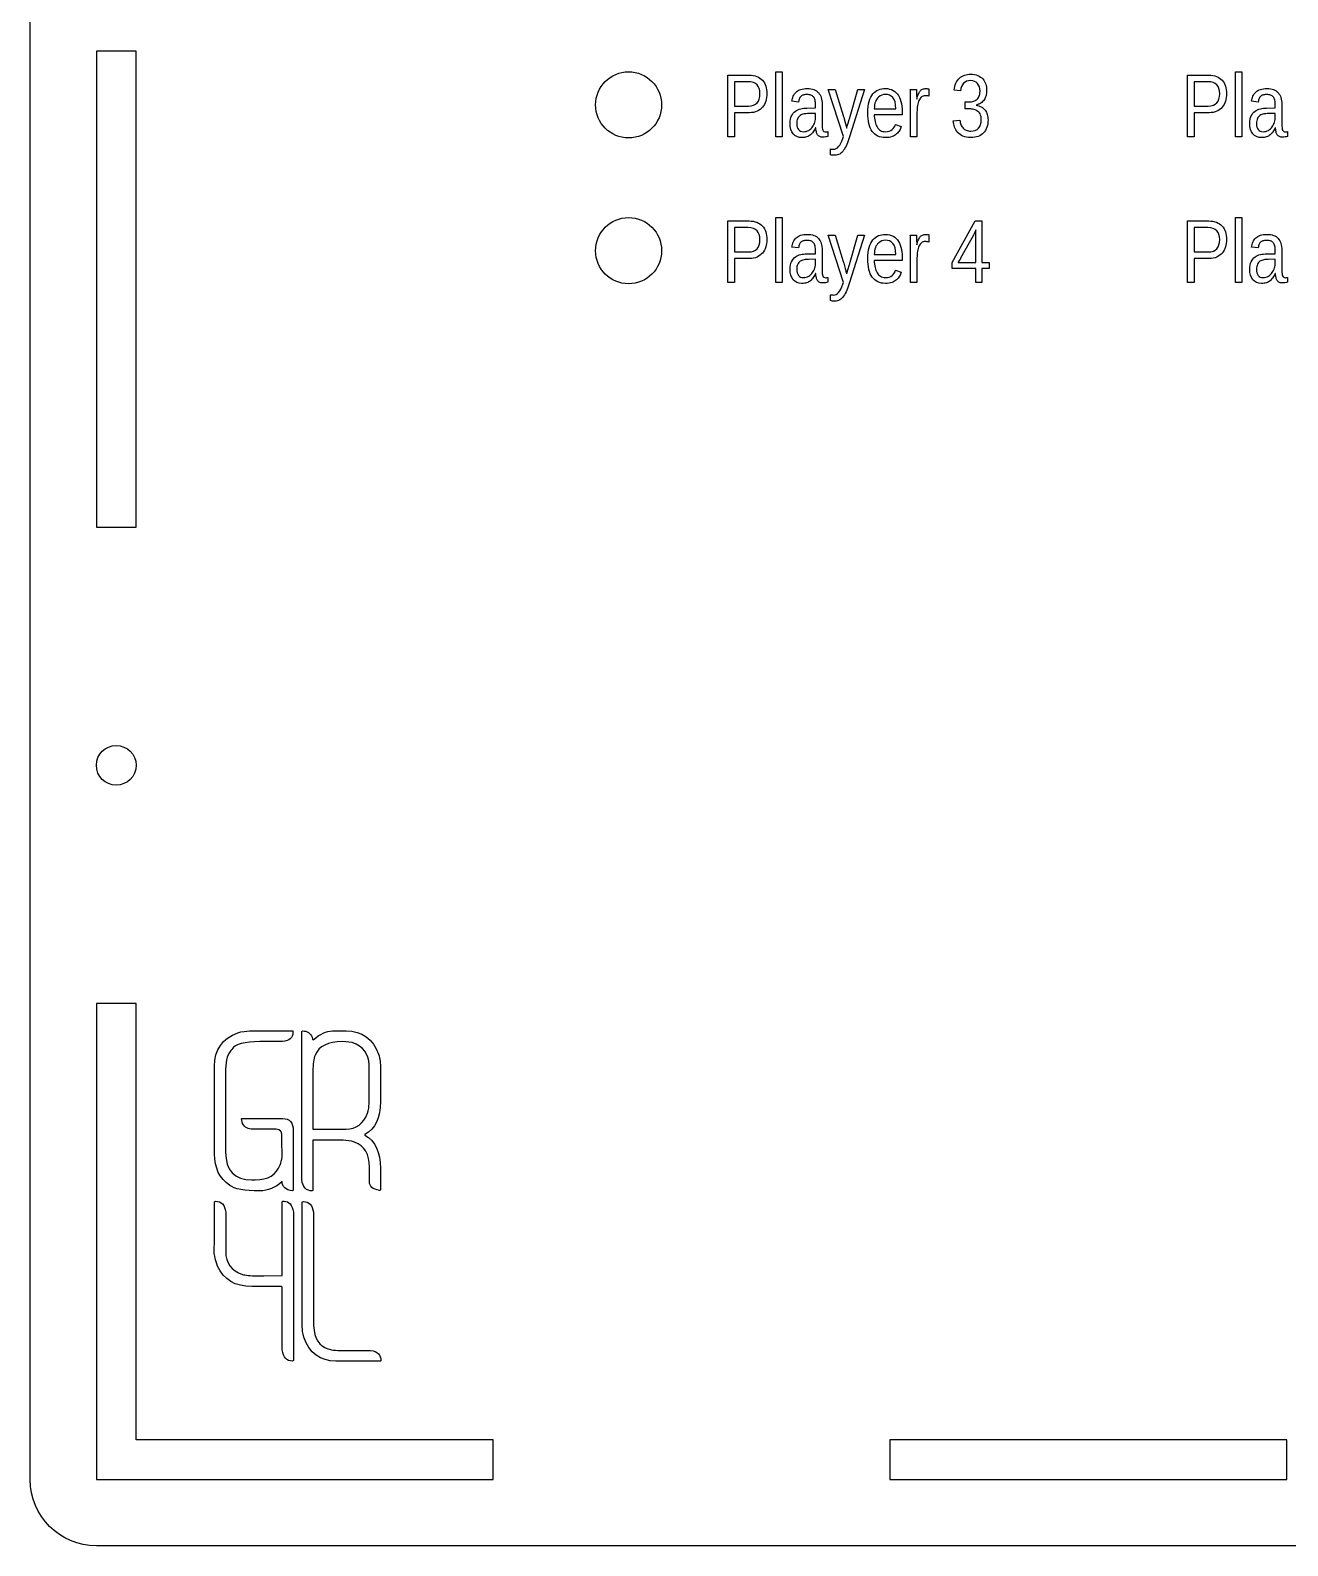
# Model space of a CAD drawing. Extents: x -205 to 381, y 97 to 403.
# Drawn here: x 6.2 to 101.3, y 100.6 to 215.2 of the extents above; entities that cross this region are included whole.
import ezdxf

# ---------------------------------------------------------------- set-up
doc = ezdxf.new("R2010")
doc.units = 0
doc.layers.add('Layer_1', color=7, linetype='CONTINUOUS')

msp = doc.modelspace()

# ---------------------------------------------------------------- linework, layer by layer
at = {"layer": 'Layer_1', "color": 7}
for points in [[(6.210069, 105.606631), (6.210069, 285.606626)], [(11.209514, 213.611523), (11.209514, 177.610551), (14.208125, 177.610551), (14.208125, 213.611523), (11.209514, 213.611523), (11.209514, 213.611523)], [(62.570484, 207.138751), (62.570484, 212.046771), (63.059962, 212.046771), (63.059962, 207.138751), (62.570484, 207.138751)], [(97.331553, 207.13876), (97.331553, 212.046779), (97.82103, 212.046779), (97.82103, 207.13876), (97.331553, 207.13876)], [(60.589414, 208.954453), (59.464936, 208.954453), (59.464936, 207.138751), (58.948997, 207.138751), (58.948997, 211.798723), (60.556343, 211.798723)], [(60.493504, 211.292718), (59.464936, 211.292718), (59.464936, 209.453862), (60.516654, 209.453862)], [(95.350485, 208.954462), (94.226005, 208.954462), (94.226005, 207.13876), (93.710069, 207.13876), (93.710069, 211.798734), (95.317412, 211.798734)], [(95.254572, 211.292729), (94.226005, 211.292729), (94.226005, 209.453874), (95.277726, 209.453874)], [(64.303504, 209.761454), (63.79418, 209.817678)], [(67.653789, 207.013066), (67.700093, 207.155281), (66.535927, 210.717233), (67.058478, 210.717233), (67.676943, 208.739473)], [(68.199494, 208.673329), (68.774962, 210.717233), (69.290901, 210.717233), (68.159805, 207.138745)], [(72.750353, 210.717239), (73.213372, 210.717239)], [(72.766863, 207.138751), (72.766863, 209.883802)], [(73.233184, 210.148386), (73.233184, 209.986328), (73.24642, 209.986328)], [(74.139388, 210.750309), (74.139388, 210.204607)], [(76.550404, 210.608098), (76.060927, 210.654402)], [(77.188712, 209.25211), (76.910901, 209.25211), (76.910901, 209.768046), (77.175484, 209.768046)], [(99.064572, 209.761465), (98.555251, 209.817686)], [(53.949002, 209.54677), (53.949002, 209.54677)], [(64.928581, 209.308334), (65.590039, 209.321571), (65.590039, 209.516702)], [(65.590033, 208.6105), (65.590033, 208.90485), (65.054254, 208.891614)], [(66.082827, 209.579553), (66.082827, 208.038357)], [(70.025119, 209.258723), (71.652305, 209.258723)], [(72.141786, 208.881693), (72.141786, 208.802318), (70.025119, 208.802318)], [(73.256343, 209.004037), (73.256343, 207.138726), (72.766863, 207.138726)], [(77.721186, 209.529921), (77.721186, 209.516685)], [(99.689652, 209.308343), (100.35111, 209.321579), (100.35111, 209.51671)], [(100.351102, 208.610509), (100.351102, 208.904858), (99.81532, 208.891622)], [(100.843896, 209.579561), (100.843896, 208.038365)], [(65.60327, 207.823366), (65.590033, 207.823366)], [(66.516081, 207.529025), (66.516081, 207.158608)], [(67.746395, 208.501348), (67.829077, 208.203691)], [(67.977904, 207.932495), (68.050664, 208.17062), (68.130039, 208.438509)], [(71.63577, 208.068098), (72.065718, 207.919271)], [(75.994779, 208.335989), (76.497488, 208.392213)], [(100.364338, 207.823374), (100.351102, 207.823374)], [(101.277152, 207.529033), (101.277152, 207.158617)], [(66.704597, 205.769522), (66.704597, 206.216006)], [(60.589414, 197.928494), (59.464936, 197.928494), (59.464936, 196.112792), (58.948997, 196.112792), (58.948997, 200.772766), (60.556343, 200.772766)], [(62.570484, 196.112792), (62.570484, 201.020811), (63.059962, 201.020811), (63.059962, 196.112792), (62.570484, 196.112792)], [(78.170978, 197.167817), (78.170978, 196.112792), (77.711263, 196.112792), (77.711263, 197.167817), (75.912097, 197.167817), (75.912097, 197.630837), (77.658347, 200.772766), (78.170978, 200.772766), (78.170978, 197.637452), (78.710068, 197.637452), (78.710068, 197.167817), (78.170978, 197.167817)], [(95.350485, 197.928502), (94.226005, 197.928502), (94.226005, 196.1128), (93.710069, 196.1128), (93.710069, 200.772775), (95.317412, 200.772775)], [(97.331553, 196.1128), (97.331553, 201.02082), (97.82103, 201.02082), (97.82103, 196.1128), (97.331553, 196.1128)], [(60.493504, 200.266761), (59.464936, 200.266761), (59.464936, 198.427906), (60.516654, 198.427906)], [(67.653789, 195.987107), (67.700093, 196.129321), (66.535927, 199.691274), (67.058478, 199.691274), (67.676943, 197.713514)], [(68.199494, 197.647369), (68.774962, 199.691274), (69.290901, 199.691274), (68.159805, 196.112786)], [(72.750353, 199.691279), (73.213372, 199.691279)], [(74.139388, 199.72435), (74.139388, 199.178648)], [(76.361888, 197.637452), (77.711263, 197.637452), (77.711263, 200.101385)], [(77.529363, 199.707817), (76.550404, 197.948337)], [(77.681497, 200.035238), (77.635196, 199.929404), (77.582279, 199.810343)], [(95.254572, 200.26677), (94.226005, 200.26677), (94.226005, 198.427914), (95.277726, 198.427914)], [(53.949002, 198.520811), (53.949002, 198.520811)], [(64.303504, 198.735497), (63.79418, 198.791718)], [(64.928581, 198.282375), (65.590039, 198.295611), (65.590039, 198.490743)], [(66.082827, 198.553593), (66.082827, 197.012398)], [(70.025119, 198.232766), (71.652305, 198.232766)], [(72.766863, 196.112792), (72.766863, 198.857843)], [(73.233184, 199.122426), (73.233184, 198.960369), (73.24642, 198.960369)], [(99.064572, 198.735505), (98.555251, 198.791727)], [(99.689652, 198.282384), (100.35111, 198.29562), (100.35111, 198.490751)], [(100.843896, 198.553602), (100.843896, 197.012406)], [(65.590033, 197.584541), (65.590033, 197.87889), (65.054254, 197.865654)], [(67.746395, 197.475389), (67.829077, 197.177732)], [(67.977904, 196.906536), (68.050664, 197.144661), (68.130039, 197.412552)], [(72.141786, 197.855734), (72.141786, 197.776359), (70.025119, 197.776359)], [(73.256343, 197.978103), (73.256343, 196.112792), (72.766863, 196.112792)], [(76.510718, 197.878885), (76.457802, 197.792894), (76.404885, 197.703599)], [(100.351102, 197.58455), (100.351102, 197.878899), (99.81532, 197.865663)], [(65.60327, 196.797406), (65.590033, 196.797406)], [(66.516081, 196.503066), (66.516081, 196.132649)], [(71.63577, 197.042141), (72.065718, 196.893311)], [(100.364338, 196.797415), (100.351102, 196.797415)], [(101.277152, 196.503074), (101.277152, 196.132657)], [(66.704597, 194.74356), (66.704597, 195.190046)], [(14.208819, 159.610081), (14.208819, 159.610081)], [(11.209514, 141.609579), (11.209514, 105.608607), (41.204444, 105.608607), (41.204444, 108.607218), (14.208125, 108.607218), (14.208125, 141.609579), (11.209514, 141.609579), (11.209514, 141.609579)], [(22.795294, 139.529164), (26.063944, 139.529164), (26.063944, 139.389478)], [(25.281703, 138.718986), (23.577535, 138.718986)], [(26.740023, 128.270475), (26.740023, 139.473284), (26.795898, 139.529158)], [(29.058808, 139.529164), (30.092483, 139.529164)], [(30.539478, 138.663106), (29.813112, 138.71898)], [(20.141263, 130.226086), (20.141263, 136.875135)], [(20.979378, 136.623697), (20.979378, 130.365769)], [(27.578139, 136.456069), (27.578139, 132.097869), (30.092483, 132.097869)], [(31.824589, 134.025534), (31.824589, 136.986875)], [(32.690641, 136.707509), (32.690641, 134.193163)], [(22.264488, 132.516932), (22.180676, 132.880115), (22.208614, 132.908055), (25.281703, 132.908055)], [(24.806771, 132.097874), (23.046729, 132.097874)], [(26.091881, 131.986129), (26.091881, 127.488243), (26.036007, 127.432369)], [(25.253766, 130.030523), (25.225829, 131.287696), (25.225829, 131.706754)], [(29.868986, 131.259759), (27.578139, 131.259759), (27.578139, 127.48824), (27.550201, 127.4603), (27.550201, 127.43236)], [(31.51728, 131.706754), (31.51728, 131.65088)], [(31.852526, 128.130795), (31.852526, 129.220345)], [(32.690641, 129.136534), (32.690641, 127.516177)], [(22.962917, 128.270481), (23.214352, 128.270481)], [(20.12031, 122.828322), (20.148247, 123.778186), (20.148247, 126.599841), (20.204121, 126.655716)], [(23.38896, 121.012403), (23.863892, 121.012403), (25.26075, 121.040343), (25.26075, 126.599841), (25.316624, 126.655716), (25.400436, 126.655716)], [(26.774942, 117.129132), (26.774942, 126.571898)], [(20.986362, 125.817597), (20.986362, 122.856257)], [(26.098865, 125.8176), (26.098865, 114.614792), (26.042991, 114.558918)], [(27.61306, 125.817597), (27.61306, 117.659942)], [(25.26075, 115.42497), (25.26075, 120.146353), (25.204876, 120.202228), (22.969902, 120.202228)], [(32.725563, 114.586852), (32.697623, 114.558912), (29.317225, 114.558912)], [(29.652474, 115.369093), (31.943322, 115.369093)], [(71.208194, 108.607218), (71.208194, 105.608607), (101.211944, 105.608607), (101.211944, 108.607218), (71.208194, 108.607218), (71.208194, 108.607218)], [(161.210069, 100.60663), (11.210069, 100.60663)]]:
    msp.add_lwpolyline(points, dxfattribs=at)
for points in [[(48.949, 209.54677), (48.949, 210.92748), (50.068288, 212.046771), (51.449001, 212.046771)], [(51.449001, 212.046771), (52.829714, 212.046771), (53.949002, 210.92748), (53.949002, 209.54677)], [(61.161577, 211.061205), (61.013848, 211.215541), (60.791158, 211.292712), (60.493504, 211.292718)], [(60.556343, 211.798723), (60.781235, 211.79872), (60.97747, 211.764543), (61.145039, 211.696197)], [(61.145039, 211.696197), (61.314813, 211.630047), (61.455924, 211.53524), (61.568372, 211.411771)], [(61.383164, 210.389827), (61.383161, 210.685274), (61.309301, 210.909068), (61.161577, 211.061205)], [(61.568372, 211.411771), (61.680818, 211.2905), (61.764604, 211.142773), (61.819728, 210.968594)], [(61.819728, 210.968594), (61.874846, 210.796611), (61.902408, 210.605891), (61.902411, 210.396431)], [(76.060927, 210.654402), (76.080767, 210.85945), (76.125967, 211.038043), (76.196526, 211.190181)], [(76.196526, 211.190181), (76.269286, 211.342313), (76.360788, 211.467989), (76.471029, 211.567213)], [(76.471029, 211.567213), (76.583478, 211.668632), (76.711358, 211.743599), (76.854677, 211.79211)], [(76.781914, 211.176953), (76.649622, 211.042452), (76.572451, 210.852835), (76.550404, 210.608098)], [(77.304468, 211.378697), (77.08839, 211.378694), (76.914206, 211.311446), (76.781914, 211.176953)], [(76.854677, 211.79211), (76.997992, 211.842817), (77.150127, 211.868172), (77.311081, 211.868177)], [(77.840247, 211.160418), (77.718979, 211.305934), (77.540386, 211.378694), (77.304468, 211.378697)], [(77.311081, 211.868177), (77.524951, 211.868172), (77.707956, 211.835098), (77.860093, 211.768959)], [(78.022151, 210.571719), (78.022148, 210.820865), (77.961513, 211.017097), (77.840247, 211.160418)], [(77.860093, 211.768959), (78.014429, 211.705014), (78.140108, 211.616819), (78.237122, 211.504376)], [(78.237122, 211.504376), (78.334136, 211.394129), (78.405792, 211.264041), (78.452097, 211.114114)], [(78.452097, 211.114114), (78.498398, 210.96418), (78.521549, 210.804327), (78.521552, 210.634556)], [(95.922646, 211.061217), (95.774919, 211.215553), (95.552226, 211.292724), (95.254572, 211.292729)], [(95.317412, 211.798734), (95.542306, 211.798728), (95.738538, 211.764554), (95.90611, 211.696205)], [(95.90611, 211.696205), (96.075881, 211.630055), (96.216992, 211.535248), (96.329444, 211.411779)], [(96.144235, 210.389838), (96.144232, 210.685285), (96.070369, 210.909079), (95.922646, 211.061217)], [(96.329444, 211.411779), (96.441887, 211.290508), (96.525673, 211.142782), (96.580796, 210.968603)], [(96.580796, 210.968603), (96.635914, 210.796619), (96.663476, 210.605899), (96.663479, 210.396442)], [(60.516654, 209.453862), (60.814308, 209.45386), (61.03259, 209.534338), (61.171497, 209.695295)], [(61.171497, 209.695295), (61.312606, 209.856246), (61.383161, 210.087756), (61.383164, 210.389827)], [(61.819728, 209.827578), (61.764604, 209.653391), (61.681922, 209.501256), (61.57168, 209.371171)], [(61.902411, 210.396431), (61.902408, 210.193581), (61.874837, 210.003964), (61.819728, 209.827578)], [(63.79418, 209.817678), (63.811819, 209.958786), (63.845996, 210.08777), (63.896706, 210.204633)], [(63.896706, 210.204633), (63.947418, 210.323691), (64.019077, 210.426217), (64.11168, 210.51221)], [(64.11168, 210.51221), (64.204286, 210.598197), (64.320039, 210.664342), (64.458946, 210.710649)], [(64.369651, 210.039267), (64.336577, 209.966505), (64.314527, 209.873899), (64.303504, 209.761454)], [(64.505247, 210.214553), (64.450127, 210.17266), (64.404926, 210.114228), (64.369651, 210.039267)], [(64.458946, 210.710649), (64.600057, 210.759151), (64.770934, 210.783406), (64.971577, 210.783408)], [(64.703686, 210.303851), (64.62872, 210.288413), (64.562575, 210.258647), (64.505247, 210.214553)], [(64.958347, 210.330295), (64.863537, 210.330292), (64.77865, 210.321461), (64.703686, 210.303851)], [(65.236161, 210.283994), (65.15899, 210.314857), (65.066384, 210.330292), (64.958347, 210.330295)], [(64.971577, 210.783408), (65.339787, 210.783406), (65.616497, 210.679776), (65.801706, 210.472524)], [(65.434597, 210.145087), (65.38168, 210.209024), (65.315533, 210.255325), (65.236161, 210.283994)], [(65.550353, 209.893731), (65.52611, 209.997357), (65.487513, 210.081144), (65.434597, 210.145087)], [(65.590039, 209.516702), (65.590039, 209.664426), (65.576803, 209.790102), (65.550353, 209.893731)], [(65.801706, 210.472524), (65.989118, 210.267467), (66.082824, 209.969813), (66.082827, 209.579553)], [(69.535638, 208.951146), (69.535638, 209.286282), (69.569815, 209.569607), (69.638164, 209.80112)], [(69.638164, 209.80112), (69.70872, 210.034831), (69.803529, 210.22445), (69.922593, 210.369973)], [(69.922593, 210.369973), (70.041654, 210.515492), (70.180561, 210.620222), (70.339311, 210.684168)], [(70.339311, 210.125235), (70.140872, 209.955456), (70.036142, 209.666621), (70.025119, 209.258723)], [(70.339311, 210.684168), (70.498061, 210.750309), (70.667835, 210.783383), (70.848635, 210.783386)], [(70.84202, 210.343514), (70.670039, 210.343511), (70.50247, 210.270752), (70.339311, 210.125235)], [(71.427411, 210.098777), (71.279681, 210.261932), (71.084553, 210.343511), (70.84202, 210.343514)], [(70.848635, 210.783386), (71.095576, 210.783383), (71.301731, 210.734875), (71.467097, 210.637864)], [(71.652305, 209.258723), (71.652305, 209.657802), (71.577338, 209.937817), (71.427411, 210.098777)], [(71.467097, 210.637864), (71.786801, 210.450448), (71.990749, 210.115309), (72.078946, 209.632447)], [(72.756957, 210.545261), (72.754699, 210.609198), (72.752554, 210.666523), (72.750353, 210.717239)], [(72.763561, 210.340209), (72.761303, 210.412966), (72.759158, 210.481315), (72.756957, 210.545261)], [(72.766863, 210.115312), (72.766863, 210.19248), (72.765734, 210.267444), (72.763561, 210.340209)], [(72.766863, 209.883802), (72.766863, 209.8838), (72.766863, 209.960971), (72.766863, 210.115312)], [(73.213372, 210.717239), (73.21563, 210.666523), (73.217775, 210.608095), (73.219976, 210.541953)], [(73.219976, 210.541953), (73.222234, 210.47801), (73.224379, 210.411863), (73.22658, 210.343514)], [(73.22658, 210.343514), (73.230983, 210.275163), (73.233184, 210.210119), (73.233184, 210.148386)], [(73.24642, 209.986328), (73.281698, 210.123025), (73.318076, 210.240986), (73.355561, 210.340209)], [(73.398555, 209.887085), (73.350049, 209.779044), (73.313668, 209.648957), (73.289414, 209.496822)], [(73.355561, 210.340209), (73.393043, 210.441629), (73.438241, 210.524311), (73.491161, 210.588255)], [(73.590379, 210.145053), (73.513208, 210.083314), (73.449267, 209.997324), (73.398555, 209.887085)], [(73.491161, 210.588255), (73.544074, 210.654396), (73.606914, 210.702905), (73.679677, 210.733777)], [(73.878113, 210.237656), (73.765664, 210.237653), (73.669754, 210.206786), (73.590379, 210.145053)], [(73.679677, 210.733777), (73.752436, 210.766845), (73.839527, 210.783383), (73.940952, 210.783386)], [(74.023635, 210.22775), (73.981739, 210.234354), (73.933233, 210.237656), (73.878113, 210.237656)], [(73.940952, 210.783386), (73.980638, 210.783383), (74.01812, 210.778983), (74.053401, 210.77015)], [(74.139388, 210.204607), (74.106315, 210.215642), (74.067729, 210.223347), (74.023635, 210.22775)], [(74.053401, 210.77015), (74.09088, 210.763517), (74.119545, 210.756913), (74.139388, 210.750309)], [(77.175484, 209.768046), (77.268087, 209.768043), (77.363997, 209.779081), (77.463218, 209.80112)], [(77.463218, 209.80112), (77.56464, 209.825363), (77.65614, 209.867264), (77.737722, 209.926796)], [(78.08168, 209.685364), (77.982459, 209.617012), (77.862295, 209.565196), (77.721186, 209.529921)], [(77.737722, 209.926796), (77.819301, 209.98853), (77.886549, 210.071212), (77.939468, 210.174844)], [(77.939468, 210.174844), (77.994586, 210.278468), (78.022148, 210.410759), (78.022151, 210.571719)], [(78.329728, 209.930104), (78.265785, 209.835291), (78.183102, 209.753712), (78.08168, 209.685364)], [(78.475247, 210.250912), (78.444378, 210.131845), (78.395872, 210.024911), (78.329728, 209.930104)], [(78.521552, 210.634556), (78.521549, 210.497853), (78.506114, 210.36997), (78.475247, 210.250912)], [(95.277726, 209.453874), (95.57538, 209.453871), (95.793659, 209.534349), (95.932569, 209.695306)], [(95.932569, 209.695306), (96.073677, 209.856258), (96.144232, 210.087767), (96.144235, 210.389838)], [(96.580796, 209.827587), (96.525673, 209.653399), (96.44299, 209.501264), (96.332751, 209.37118)], [(96.663479, 210.396442), (96.663476, 210.193589), (96.635906, 210.003973), (96.580796, 209.827587)], [(98.555251, 209.817686), (98.57289, 209.958795), (98.607064, 210.087779), (98.657777, 210.204641)], [(98.657777, 210.204641), (98.708487, 210.323699), (98.780146, 210.426225), (98.872751, 210.512218)], [(98.872751, 210.512218), (98.965354, 210.598206), (99.08111, 210.66435), (99.220017, 210.710657)], [(99.130719, 210.039276), (99.097646, 209.966513), (99.075596, 209.873908), (99.064572, 209.761465)], [(99.266319, 210.214561), (99.211195, 210.172668), (99.165997, 210.114237), (99.130719, 210.039276)], [(99.220017, 210.710657), (99.361125, 210.75916), (99.532003, 210.783414), (99.732646, 210.783417)], [(99.464755, 210.303859), (99.389788, 210.288422), (99.323644, 210.258656), (99.266319, 210.214561)], [(99.719418, 210.330303), (99.624605, 210.330301), (99.539719, 210.32147), (99.464755, 210.303859)], [(99.997229, 210.284002), (99.920058, 210.314866), (99.827453, 210.330301), (99.719418, 210.330303)], [(99.732646, 210.783417), (100.100855, 210.783414), (100.377566, 210.679785), (100.562777, 210.472532)], [(100.195668, 210.145095), (100.142748, 210.209033), (100.076604, 210.255334), (99.997229, 210.284002)], [(100.311421, 209.893742), (100.287178, 209.997366), (100.248582, 210.081152), (100.195668, 210.145095)], [(100.35111, 209.51671), (100.351107, 209.664434), (100.337874, 209.79011), (100.311421, 209.893742)], [(100.562777, 210.472532), (100.750187, 210.267475), (100.843893, 209.969821), (100.843896, 209.579561)], [(51.449001, 207.046769), (50.068288, 207.046769), (48.949, 208.166057), (48.949, 209.54677)], [(53.949002, 209.54677), (53.949002, 208.166057), (52.829714, 207.046769), (51.449001, 207.046769)], [(61.161577, 209.066902), (60.998413, 208.991935), (60.807693, 208.95445), (60.589414, 208.954453)], [(61.57168, 209.371171), (61.46364, 209.243288), (61.32694, 209.141866), (61.161577, 209.066902)], [(63.661888, 208.137552), (63.661888, 208.373471), (63.69827, 208.566395), (63.771029, 208.716328)], [(63.771029, 208.716328), (63.845996, 208.868463), (63.941906, 208.987524), (64.058763, 209.073514)], [(64.058763, 209.073514), (64.177827, 209.159505), (64.313424, 209.219034), (64.465561, 209.25211)], [(64.429174, 208.749402), (64.349799, 208.694278), (64.285859, 208.617107), (64.237354, 208.517889)], [(64.713604, 208.858543), (64.605563, 208.840904), (64.510753, 208.80452), (64.429174, 208.749402)], [(64.465561, 209.25211), (64.617696, 209.285181), (64.772035, 209.30392), (64.928581, 209.308334)], [(65.054254, 208.891614), (64.93519, 208.889356), (64.821638, 208.878377), (64.713604, 208.858543)], [(65.530504, 208.243391), (65.570187, 208.371272), (65.590033, 208.493641), (65.590033, 208.6105)], [(67.676943, 208.739473), (67.67694, 208.739473), (67.700085, 208.660098), (67.746395, 208.501348)], [(68.130039, 208.438509), (68.158701, 208.528907), (68.181852, 208.607182), (68.199494, 208.673329)], [(69.876289, 207.545546), (69.64919, 207.860842), (69.535638, 208.329373), (69.535638, 208.951146)], [(70.025119, 208.802318), (70.025119, 208.614903), (70.044959, 208.441822), (70.084651, 208.283072)], [(72.078946, 209.632447), (72.120836, 209.400934), (72.141783, 209.150685), (72.141786, 208.881693)], [(73.289414, 209.496822), (73.267372, 209.346892), (73.25634, 209.18263), (73.256343, 209.004037)], [(77.489677, 209.222344), (77.381636, 209.242184), (77.281315, 209.252107), (77.188712, 209.25211)], [(77.793946, 209.10328), (77.70134, 209.162809), (77.599918, 209.202498), (77.489677, 209.222344)], [(77.721186, 209.516685), (77.875525, 209.496845), (78.008917, 209.453843), (78.121369, 209.387701)], [(78.025456, 208.858543), (77.96372, 208.964373), (77.886549, 209.045952), (77.793946, 209.10328)], [(78.121369, 208.44513), (78.121366, 208.617107), (78.089396, 208.754911), (78.025456, 208.858543)], [(78.121369, 209.387701), (78.236019, 209.323758), (78.330829, 209.243279), (78.405795, 209.146268)], [(78.405795, 209.146268), (78.480759, 209.049252), (78.53588, 208.93901), (78.571161, 208.815538)], [(78.571161, 208.815538), (78.60864, 208.692066), (78.627382, 208.561978), (78.627385, 208.425278)], [(95.922646, 209.06691), (95.759484, 208.991944), (95.568764, 208.954459), (95.350485, 208.954462)], [(96.332751, 209.37118), (96.224708, 209.243296), (96.088008, 209.141874), (95.922646, 209.06691)], [(98.42296, 208.137561), (98.42296, 208.373479), (98.459338, 208.566406), (98.532101, 208.716337)], [(98.532101, 208.716337), (98.607064, 208.868471), (98.702975, 208.987532), (98.819835, 209.073526)], [(98.819835, 209.073526), (98.938896, 209.159513), (99.074495, 209.219042), (99.22663, 209.252119)], [(99.190243, 208.74941), (99.110865, 208.694287), (99.046925, 208.617116), (98.998419, 208.517901)], [(99.474669, 208.858551), (99.366629, 208.840912), (99.271822, 208.804528), (99.190243, 208.74941)], [(99.22663, 209.252119), (99.378764, 209.285189), (99.533106, 209.303929), (99.689652, 209.308343)], [(99.81532, 208.891622), (99.696256, 208.889364), (99.582707, 208.878386), (99.474669, 208.858551)], [(100.29157, 208.2434), (100.331256, 208.37128), (100.351099, 208.493649), (100.351102, 208.610509)], [(63.883478, 207.35703), (63.735752, 207.54665), (63.661888, 207.806822), (63.661888, 208.137552)], [(64.237354, 208.517889), (64.188845, 208.418671), (64.164591, 208.288584), (64.164591, 208.12763)], [(64.164591, 208.12763), (64.164591, 207.933602), (64.207585, 207.783671), (64.293575, 207.677838)], [(64.293575, 207.677838), (64.379565, 207.572005), (64.501934, 207.519088), (64.660687, 207.519088)], [(64.660687, 207.519094), (64.81723, 207.519094), (64.952829, 207.553268), (65.067482, 207.621619)], [(65.067482, 207.621619), (65.184339, 207.692175), (65.281353, 207.781473), (65.358524, 207.88951)], [(65.414748, 207.512478), (65.353009, 207.419875), (65.280249, 207.3405), (65.196466, 207.274353)], [(65.358524, 207.88951), (65.435692, 207.997548), (65.493019, 208.115508), (65.530504, 208.243391)], [(65.590033, 207.823366), (65.537117, 207.708713), (65.478688, 207.605084), (65.414748, 207.512478)], [(65.646263, 207.509173), (65.624222, 207.599572), (65.609882, 207.704302), (65.60327, 207.823366)], [(65.738869, 207.284276), (65.69918, 207.346012), (65.668311, 207.420979), (65.646263, 207.509173)], [(66.082827, 208.038357), (66.082824, 207.861965), (66.101567, 207.728573), (66.139052, 207.638174)], [(66.139052, 207.638174), (66.176531, 207.54998), (66.24929, 207.505883), (66.357331, 207.505883)], [(66.357331, 207.505883), (66.383775, 207.505883), (66.410245, 207.50814), (66.436706, 207.512487)], [(66.436706, 207.512487), (66.465368, 207.516889), (66.491826, 207.522421), (66.516081, 207.529025)], [(67.829077, 208.203691), (67.85774, 208.104473), (67.881991, 208.015175), (67.901837, 207.9358)], [(67.901837, 207.9358), (67.923878, 207.856425), (67.937115, 207.806816), (67.941526, 207.786973)], [(67.941526, 207.786973), (67.945929, 207.811216), (67.958064, 207.859733), (67.977904, 207.932495)], [(70.868478, 207.072604), (70.434118, 207.072604), (70.10339, 207.23025), (69.876289, 207.545546)], [(70.084651, 208.283072), (70.124337, 208.126526), (70.177254, 207.990927), (70.243401, 207.876277)], [(70.243401, 207.876277), (70.309545, 207.763828), (70.393329, 207.675634), (70.494754, 207.611693)], [(70.494754, 207.611693), (70.59838, 207.549957), (70.722956, 207.519088), (70.868478, 207.519088)], [(70.868478, 207.519088), (71.080142, 207.519088), (71.249918, 207.570901), (71.377802, 207.67453)], [(71.377802, 207.67453), (71.505679, 207.778159), (71.59167, 207.909348), (71.63577, 208.068098)], [(71.936734, 207.618306), (71.881608, 207.519088), (71.807747, 207.428689), (71.715145, 207.34711)], [(72.065718, 207.919271), (72.034846, 207.820052), (71.991852, 207.719731), (71.936734, 207.618306)], [(76.097305, 207.866354), (76.044388, 208.018489), (76.010214, 208.175034), (75.994779, 208.335989)], [(76.332122, 207.462864), (76.228496, 207.581927), (76.150222, 207.716423), (76.097305, 207.866354)], [(76.732305, 207.178437), (76.571351, 207.251197), (76.437956, 207.346007), (76.332122, 207.462864)], [(76.497488, 208.392213), (76.512925, 208.268741), (76.539381, 208.156292), (76.576863, 208.05487)], [(76.576863, 208.05487), (76.616549, 207.953445), (76.669465, 207.866354), (76.735613, 207.793594)], [(76.735613, 207.793594), (76.803964, 207.720832), (76.886644, 207.66461), (76.983661, 207.624921)], [(76.983661, 207.624921), (77.082879, 207.585235), (77.198632, 207.565389), (77.330927, 207.565389)], [(77.330927, 207.565389), (77.577868, 207.565389), (77.770792, 207.639252), (77.909702, 207.786979)], [(78.293347, 207.426485), (78.183102, 207.311832), (78.047503, 207.223638), (77.886552, 207.161902)], [(77.909702, 207.786979), (78.050811, 207.934705), (78.121366, 208.154088), (78.121369, 208.44513)], [(78.541395, 207.853126), (78.486271, 207.685554), (78.403588, 207.543342), (78.293347, 207.426485)], [(78.627385, 208.425287), (78.627382, 208.211413), (78.598717, 208.020693), (78.541395, 207.853126)], [(98.644546, 207.357039), (98.49682, 207.546658), (98.42296, 207.80683), (98.42296, 208.137561)], [(98.998419, 208.517901), (98.949911, 208.41868), (98.925657, 208.288592), (98.925659, 208.127638)], [(98.925659, 208.127638), (98.925657, 207.93361), (98.968653, 207.78368), (99.054643, 207.677846)], [(99.054643, 207.677846), (99.140631, 207.572013), (99.263002, 207.519096), (99.421752, 207.519096)], [(99.421752, 207.519102), (99.578295, 207.519102), (99.713895, 207.553279), (99.82855, 207.621628)], [(99.82855, 207.621628), (99.945404, 207.692183), (100.042418, 207.781481), (100.119592, 207.889519)], [(100.175814, 207.51249), (100.114077, 207.419884), (100.041318, 207.340509), (99.957534, 207.274365)], [(100.119592, 207.889519), (100.19676, 207.997556), (100.254085, 208.115517), (100.29157, 208.2434)], [(100.351102, 207.823374), (100.298182, 207.708721), (100.239754, 207.605092), (100.175814, 207.51249)], [(100.407335, 207.509182), (100.385293, 207.59958), (100.37095, 207.70431), (100.364338, 207.823374)], [(100.499937, 207.284285), (100.460248, 207.346021), (100.429379, 207.420987), (100.407335, 207.509182)], [(100.843896, 208.038365), (100.843893, 207.861974), (100.862635, 207.728581), (100.90012, 207.638183)], [(100.90012, 207.638183), (100.937599, 207.549988), (101.010362, 207.505891), (101.118402, 207.505891)], [(101.118402, 207.505891), (101.144846, 207.505891), (101.171316, 207.508149), (101.197777, 207.512495)], [(101.197777, 207.512495), (101.226437, 207.516898), (101.252895, 207.522401), (101.277152, 207.529033)], [(64.548244, 207.072604), (64.252791, 207.072604), (64.031204, 207.167414), (63.883478, 207.35703)], [(64.91204, 207.125526), (64.806206, 207.090248), (64.684938, 207.07261), (64.548238, 207.07261)], [(65.196466, 207.274353), (65.114887, 207.210413), (65.020077, 207.160804), (64.91204, 207.125526)], [(65.900927, 207.148677), (65.834776, 207.179546), (65.780759, 207.224744), (65.738869, 207.284276)], [(66.139052, 207.105683), (66.046443, 207.105683), (65.967068, 207.12002), (65.900927, 207.148677)], [(66.330872, 207.118919), (66.27134, 207.110114), (66.2074, 207.105683), (66.139052, 207.105683)], [(66.516081, 207.158608), (66.454342, 207.140969), (66.392606, 207.127739), (66.330872, 207.118919)], [(66.932802, 206.196166), (67.076117, 206.196168), (67.208408, 206.261209), (67.329677, 206.391297)], [(67.329677, 206.391297), (67.453146, 206.521384), (67.561186, 206.72864), (67.653789, 207.013066)], [(67.948138, 206.556668), (67.877583, 206.382483), (67.798208, 206.234757), (67.710013, 206.113489)], [(68.159805, 207.138751), (68.091454, 206.922673), (68.020898, 206.728646), (67.948138, 206.556668)], [(71.367879, 207.148671), (71.231176, 207.097959), (71.06471, 207.072604), (70.868478, 207.072604)], [(71.715145, 207.34711), (71.622539, 207.267735), (71.506783, 207.201588), (71.367879, 207.148671)], [(77.330927, 207.072604), (77.095006, 207.072604), (76.895463, 207.107882), (76.732305, 207.178437)], [(77.886552, 207.161902), (77.725595, 207.10237), (77.540386, 207.072604), (77.330927, 207.072604)], [(99.309312, 207.072612), (99.013859, 207.072612), (98.792273, 207.167422), (98.644546, 207.357039)], [(99.673105, 207.125535), (99.567272, 207.090257), (99.446004, 207.072618), (99.309304, 207.072618)], [(99.957534, 207.274365), (99.875952, 207.210421), (99.781143, 207.160812), (99.673105, 207.125535)], [(100.661995, 207.148685), (100.595848, 207.179555), (100.541828, 207.224753), (100.499937, 207.284285)], [(100.90012, 207.105692), (100.807514, 207.105692), (100.728139, 207.120028), (100.661995, 207.148685)], [(101.091944, 207.118928), (101.032409, 207.110122), (100.968469, 207.105692), (100.90012, 207.105692)], [(101.277152, 207.158617), (101.215413, 207.140978), (101.153677, 207.127747), (101.091944, 207.118928)], [(66.704597, 206.216006), (66.739874, 206.209402), (66.77846, 206.204999), (66.820353, 206.20277)], [(66.869962, 205.739756), (66.817045, 205.744158), (66.761924, 205.754093), (66.704597, 205.769522)], [(66.820353, 206.20277), (66.86445, 206.198367), (66.901932, 206.196166), (66.932802, 206.196166)], [(67.041943, 205.733152), (66.980204, 205.733152), (66.922879, 205.73541), (66.869962, 205.739756)], [(67.415664, 205.83237), (67.307627, 205.766225), (67.183051, 205.733152), (67.041943, 205.733152)], [(67.710013, 206.113489), (67.621819, 205.990019), (67.523701, 205.896313), (67.415664, 205.83237)], [(48.949, 198.520811), (48.949, 199.901521), (50.068288, 201.020811), (51.449001, 201.020811)], [(51.449001, 201.020811), (52.829714, 201.020811), (53.949002, 199.901521), (53.949002, 198.520811)], [(60.556343, 200.772766), (60.781235, 200.77276), (60.97747, 200.738586), (61.145039, 200.670238)], [(61.145039, 200.670238), (61.314813, 200.604087), (61.455924, 200.509281), (61.568372, 200.385811)], [(95.317412, 200.772775), (95.542306, 200.772769), (95.738538, 200.738595), (95.90611, 200.670246)], [(95.90611, 200.670246), (96.075881, 200.604096), (96.216992, 200.509289), (96.329444, 200.38582)], [(61.161577, 200.035249), (61.013848, 200.189585), (60.791158, 200.266756), (60.493504, 200.266761)], [(61.383164, 199.36387), (61.383161, 199.659318), (61.309301, 199.883111), (61.161577, 200.035249)], [(61.568372, 200.385811), (61.680818, 200.26454), (61.764604, 200.116814), (61.819728, 199.942635)], [(61.819728, 199.942635), (61.874846, 199.770651), (61.902408, 199.579931), (61.902411, 199.370474)], [(61.902411, 199.370474), (61.902408, 199.167622), (61.874837, 198.978005), (61.819728, 198.801619)], [(63.896706, 199.178673), (63.947418, 199.297732), (64.019077, 199.400257), (64.11168, 199.48625)], [(64.11168, 199.48625), (64.204286, 199.572238), (64.320039, 199.638382), (64.458946, 199.684689)], [(64.458946, 199.684689), (64.600057, 199.733192), (64.770934, 199.757446), (64.971577, 199.757449)], [(64.971577, 199.757449), (65.339787, 199.757446), (65.616497, 199.653817), (65.801706, 199.446564)], [(65.801706, 199.446564), (65.989118, 199.241507), (66.082824, 198.943853), (66.082827, 198.553593)], [(69.922593, 199.344016), (70.041654, 199.489533), (70.180561, 199.594262), (70.339311, 199.658208)], [(70.339311, 199.658208), (70.498061, 199.72435), (70.667835, 199.757424), (70.848635, 199.757426)], [(70.848635, 199.757426), (71.095576, 199.757424), (71.301731, 199.708915), (71.467097, 199.611904)], [(71.467097, 199.611904), (71.786801, 199.424489), (71.990749, 199.08935), (72.078946, 198.606488)], [(72.756957, 199.519301), (72.754699, 199.583239), (72.752554, 199.640564), (72.750353, 199.691279)], [(72.763561, 199.31425), (72.761303, 199.387007), (72.759158, 199.455356), (72.756957, 199.519301)], [(73.213372, 199.691279), (73.21563, 199.640564), (73.217775, 199.582135), (73.219976, 199.515994)], [(73.219976, 199.515994), (73.222234, 199.452051), (73.224379, 199.385903), (73.22658, 199.317558)], [(73.355561, 199.31425), (73.393043, 199.415669), (73.438241, 199.498352), (73.491161, 199.562295)], [(73.491161, 199.562295), (73.544074, 199.62844), (73.606914, 199.676945), (73.679677, 199.707817)], [(73.679677, 199.707817), (73.752436, 199.740885), (73.839527, 199.757424), (73.940952, 199.757426)], [(73.940952, 199.757426), (73.980638, 199.757424), (74.01812, 199.753024), (74.053401, 199.74419)], [(74.053401, 199.74419), (74.09088, 199.737586), (74.119545, 199.730954), (74.139388, 199.72435)], [(77.582279, 199.810343), (77.562439, 199.768447), (77.544795, 199.734273), (77.529363, 199.707817)], [(77.711263, 200.101385), (77.706861, 200.09035), (77.696926, 200.068308), (77.681497, 200.035238)], [(95.922646, 200.035257), (95.774919, 200.189596), (95.552226, 200.266764), (95.254572, 200.26677)], [(96.144235, 199.363879), (96.144232, 199.659326), (96.070369, 199.88312), (95.922646, 200.035257)], [(96.329444, 200.38582), (96.441887, 200.264549), (96.525673, 200.116822), (96.580796, 199.942643)], [(96.580796, 199.942643), (96.635914, 199.77066), (96.663476, 199.57994), (96.663479, 199.370483)], [(96.663479, 199.370483), (96.663476, 199.167633), (96.635906, 198.978013), (96.580796, 198.801627)], [(98.657777, 199.178682), (98.708487, 199.29774), (98.780146, 199.400266), (98.872751, 199.486259)], [(98.872751, 199.486259), (98.965354, 199.572246), (99.08111, 199.638391), (99.220017, 199.684698)], [(99.220017, 199.684698), (99.361125, 199.7332), (99.532003, 199.757455), (99.732646, 199.757457)], [(99.732646, 199.757457), (100.100855, 199.757455), (100.377566, 199.653825), (100.562777, 199.446573)], [(100.562777, 199.446573), (100.750187, 199.241516), (100.843893, 198.943862), (100.843896, 198.553602)], [(51.449001, 196.02081), (50.068288, 196.02081), (48.949, 197.140098), (48.949, 198.520811)], [(53.949002, 198.520811), (53.949002, 197.140098), (52.829714, 196.02081), (51.449001, 196.02081)], [(60.516654, 198.427906), (60.814308, 198.427903), (61.03259, 198.508381), (61.171497, 198.669338)], [(61.57168, 198.345212), (61.46364, 198.217328), (61.32694, 198.115906), (61.161577, 198.040942)], [(61.171497, 198.669338), (61.312606, 198.83029), (61.383161, 199.061799), (61.383164, 199.36387)], [(61.819728, 198.801619), (61.764604, 198.627431), (61.681922, 198.475297), (61.57168, 198.345212)], [(63.79418, 198.791718), (63.811819, 198.932827), (63.845996, 199.061811), (63.896706, 199.178673)], [(64.058763, 198.047558), (64.177827, 198.133545), (64.313424, 198.193074), (64.465561, 198.226151)], [(64.369651, 199.013308), (64.336577, 198.940546), (64.314527, 198.84794), (64.303504, 198.735497)], [(64.505247, 199.188593), (64.450127, 199.1467), (64.404926, 199.088269), (64.369651, 199.013308)], [(64.465561, 198.226151), (64.617696, 198.259222), (64.772035, 198.277961), (64.928581, 198.282375)], [(64.703686, 199.277891), (64.62872, 199.262454), (64.562575, 199.232688), (64.505247, 199.188593)], [(64.958347, 199.304336), (64.863537, 199.304333), (64.77865, 199.295502), (64.703686, 199.277891)], [(65.236161, 199.258034), (65.15899, 199.288898), (65.066384, 199.304333), (64.958347, 199.304336)], [(65.434597, 199.119127), (65.38168, 199.183065), (65.315533, 199.229366), (65.236161, 199.258034)], [(65.550353, 198.867775), (65.52611, 198.971398), (65.487513, 199.055184), (65.434597, 199.119127)], [(65.590039, 198.490743), (65.590039, 198.638466), (65.576803, 198.764143), (65.550353, 198.867775)], [(69.535638, 197.925186), (69.535638, 198.260322), (69.569815, 198.543648), (69.638164, 198.77516)], [(69.638164, 198.77516), (69.70872, 199.008874), (69.803529, 199.198491), (69.922593, 199.344016)], [(70.339311, 199.099276), (70.140872, 198.929499), (70.036142, 198.640662), (70.025119, 198.232766)], [(70.84202, 199.317558), (70.670039, 199.317552), (70.50247, 199.244792), (70.339311, 199.099276)], [(71.427411, 199.072817), (71.279681, 199.235973), (71.084553, 199.317552), (70.84202, 199.317558)], [(71.652305, 198.232766), (71.652305, 198.631842), (71.577338, 198.91186), (71.427411, 199.072817)], [(72.078946, 198.606488), (72.120836, 198.374975), (72.141783, 198.124726), (72.141786, 197.855734)], [(72.766863, 199.089353), (72.766863, 199.166521), (72.765734, 199.241485), (72.763561, 199.31425)], [(72.766863, 198.857843), (72.766863, 198.85784), (72.766863, 198.935011), (72.766863, 199.089353)], [(73.22658, 199.317558), (73.230983, 199.249203), (73.233184, 199.18416), (73.233184, 199.122426)], [(73.24642, 198.960369), (73.281698, 199.097066), (73.318076, 199.215026), (73.355561, 199.31425)], [(73.289414, 198.470891), (73.267372, 198.320958), (73.25634, 198.156696), (73.256343, 197.978103)], [(73.398555, 198.861151), (73.350049, 198.75311), (73.313668, 198.623023), (73.289414, 198.470891)], [(73.590379, 199.119119), (73.513208, 199.05738), (73.449267, 198.97139), (73.398555, 198.861151)], [(73.878113, 199.211724), (73.765664, 199.211719), (73.669754, 199.180852), (73.590379, 199.119119)], [(74.023635, 199.20179), (73.981739, 199.208394), (73.933233, 199.211696), (73.878113, 199.211724)], [(74.139388, 199.178648), (74.106315, 199.189655), (74.067729, 199.197387), (74.023635, 199.20179)], [(95.277726, 198.427914), (95.57538, 198.427911), (95.793659, 198.50839), (95.932569, 198.669347)], [(96.332751, 198.34522), (96.224708, 198.217337), (96.088008, 198.115915), (95.922646, 198.040951)], [(95.932569, 198.669347), (96.073677, 198.830298), (96.144232, 199.061811), (96.144235, 199.363879)], [(96.580796, 198.801627), (96.525673, 198.62744), (96.44299, 198.475305), (96.332751, 198.34522)], [(98.555251, 198.791727), (98.57289, 198.932835), (98.607064, 199.061822), (98.657777, 199.178682)], [(98.819835, 198.047566), (98.938896, 198.133554), (99.074495, 198.193083), (99.22663, 198.226159)], [(99.130719, 199.013317), (99.097646, 198.940554), (99.075596, 198.847948), (99.064572, 198.735505)], [(99.266319, 199.188602), (99.211195, 199.146709), (99.165997, 199.08828), (99.130719, 199.013317)], [(99.22663, 198.226159), (99.378764, 198.25923), (99.533106, 198.27797), (99.689652, 198.282384)], [(99.464755, 199.2779), (99.389788, 199.262462), (99.323644, 199.232696), (99.266319, 199.188602)], [(99.719418, 199.304344), (99.624605, 199.304341), (99.539719, 199.295511), (99.464755, 199.2779)], [(99.997229, 199.258043), (99.920058, 199.288907), (99.827453, 199.304341), (99.719418, 199.304344)], [(100.195668, 199.119136), (100.142748, 199.183073), (100.076604, 199.229375), (99.997229, 199.258043)], [(100.311421, 198.867783), (100.287178, 198.971407), (100.248582, 199.055193), (100.195668, 199.119136)], [(100.35111, 198.490751), (100.351107, 198.638475), (100.337874, 198.764151), (100.311421, 198.867783)], [(61.161577, 198.040942), (60.998413, 197.965976), (60.807693, 197.928491), (60.589414, 197.928494)], [(63.661888, 197.111593), (63.661888, 197.347511), (63.69827, 197.540438), (63.771029, 197.690369)], [(63.883478, 196.331071), (63.735752, 196.52069), (63.661888, 196.780863), (63.661888, 197.111593)], [(63.771029, 197.690369), (63.845996, 197.842504), (63.941906, 197.961565), (64.058763, 198.047558)], [(64.237354, 197.491933), (64.188845, 197.392712), (64.164591, 197.262624), (64.164591, 197.10167)], [(64.164591, 197.10167), (64.164591, 196.907642), (64.207585, 196.757712), (64.293575, 196.651879)], [(64.429174, 197.723442), (64.349799, 197.668319), (64.285859, 197.591148), (64.237354, 197.491933)], [(64.713604, 197.832583), (64.605563, 197.814945), (64.510753, 197.77856), (64.429174, 197.723442)], [(65.054254, 197.865654), (64.93519, 197.863396), (64.821638, 197.852418), (64.713604, 197.832583)], [(65.358524, 196.863551), (65.435692, 196.971588), (65.493019, 197.089549), (65.530504, 197.217432)], [(65.530504, 197.217432), (65.570187, 197.345313), (65.590033, 197.467681), (65.590033, 197.584541)], [(67.676943, 197.713514), (67.67694, 197.713514), (67.700085, 197.634139), (67.746395, 197.475389)], [(67.829077, 197.177732), (67.85774, 197.078514), (67.881991, 196.989216), (67.901837, 196.909844)], [(68.130039, 197.412552), (68.158701, 197.502948), (68.181852, 197.581222), (68.199494, 197.647369)], [(69.876289, 196.519587), (69.64919, 196.834883), (69.535638, 197.303414), (69.535638, 197.925186)], [(70.025119, 197.776359), (70.025119, 197.588944), (70.044959, 197.415863), (70.084651, 197.257113)], [(70.084651, 197.257113), (70.124337, 197.100567), (70.177254, 196.964967), (70.243401, 196.850317)], [(76.404885, 197.703599), (76.387246, 197.674934), (76.372912, 197.652884), (76.361888, 197.637452)], [(76.550404, 197.948337), (76.541599, 197.930698), (76.528363, 197.907547), (76.510718, 197.878885)], [(95.922646, 198.040951), (95.759484, 197.965984), (95.568764, 197.928499), (95.350485, 197.928502)], [(98.42296, 197.111602), (98.42296, 197.34752), (98.459338, 197.540447), (98.532101, 197.690377)], [(98.644546, 196.331079), (98.49682, 196.520699), (98.42296, 196.780871), (98.42296, 197.111602)], [(98.532101, 197.690377), (98.607064, 197.842512), (98.702975, 197.961573), (98.819835, 198.047566)], [(98.998419, 197.491941), (98.949911, 197.39272), (98.925657, 197.262633), (98.925659, 197.101679)], [(98.925659, 197.101679), (98.925657, 196.907651), (98.968653, 196.75772), (99.054643, 196.651887)], [(99.190243, 197.723451), (99.110865, 197.668327), (99.046925, 197.591156), (98.998419, 197.491941)], [(99.474669, 197.832592), (99.366629, 197.814953), (99.271822, 197.778572), (99.190243, 197.723451)], [(99.81532, 197.865663), (99.696256, 197.863405), (99.582707, 197.852426), (99.474669, 197.832592)], [(100.119592, 196.863559), (100.19676, 196.971597), (100.254085, 197.089557), (100.29157, 197.217441)], [(100.29157, 197.217441), (100.331256, 197.345321), (100.351099, 197.46769), (100.351102, 197.58455)], [(64.548244, 196.046644), (64.252791, 196.046644), (64.031204, 196.141454), (63.883478, 196.331071)], [(64.293575, 196.651879), (64.379565, 196.546045), (64.501934, 196.493129), (64.660687, 196.493129)], [(64.91204, 196.099567), (64.806206, 196.064289), (64.684938, 196.04665), (64.548238, 196.04665)], [(64.660687, 196.493134), (64.81723, 196.493134), (64.952829, 196.527311), (65.067482, 196.59566)], [(65.196466, 196.248397), (65.114887, 196.184454), (65.020077, 196.134845), (64.91204, 196.099567)], [(65.067482, 196.59566), (65.184339, 196.666215), (65.281353, 196.755513), (65.358524, 196.863551)], [(65.414748, 196.486522), (65.353009, 196.393916), (65.280249, 196.314541), (65.196466, 196.248397)], [(65.590033, 196.797406), (65.537117, 196.682754), (65.478688, 196.579124), (65.414748, 196.486522)], [(65.646263, 196.483214), (65.624222, 196.573613), (65.609882, 196.678342), (65.60327, 196.797406)], [(65.738869, 196.258317), (65.69918, 196.320053), (65.668311, 196.39502), (65.646263, 196.483214)], [(65.900927, 196.122717), (65.834776, 196.153587), (65.780759, 196.198785), (65.738869, 196.258317)], [(66.139052, 196.079724), (66.046443, 196.079724), (65.967068, 196.094061), (65.900927, 196.122717)], [(66.082827, 197.012398), (66.082824, 196.836006), (66.101567, 196.702614), (66.139052, 196.612215)], [(66.139052, 196.612215), (66.176531, 196.524021), (66.24929, 196.479923), (66.357331, 196.479923)], [(66.330872, 196.09296), (66.27134, 196.084155), (66.2074, 196.079724), (66.139052, 196.079724)], [(66.516081, 196.132649), (66.454342, 196.11501), (66.392606, 196.101779), (66.330872, 196.09296)], [(66.357331, 196.479923), (66.383775, 196.479923), (66.410245, 196.482181), (66.436706, 196.486527)], [(66.436706, 196.486527), (66.465368, 196.49093), (66.491826, 196.496433), (66.516081, 196.503066)], [(67.329677, 195.365337), (67.453146, 195.495425), (67.561186, 195.702681), (67.653789, 195.987107)], [(67.901837, 196.909844), (67.923878, 196.830466), (67.937115, 196.780857), (67.941526, 196.761014)], [(67.941526, 196.761014), (67.945929, 196.785257), (67.958064, 196.833774), (67.977904, 196.906536)], [(68.159805, 196.112792), (68.091454, 195.896714), (68.020898, 195.702686), (67.948138, 195.530708)], [(70.868478, 196.046644), (70.434118, 196.046644), (70.10339, 196.204294), (69.876289, 196.519587)], [(70.243401, 196.850317), (70.309545, 196.737869), (70.393329, 196.649674), (70.494754, 196.585734)], [(70.494754, 196.585734), (70.59838, 196.523998), (70.722956, 196.493129), (70.868478, 196.493129)], [(70.868478, 196.493129), (71.080142, 196.493129), (71.249918, 196.544945), (71.377802, 196.648571)], [(71.367879, 196.122712), (71.231176, 196.072002), (71.06471, 196.046644), (70.868478, 196.046644)], [(71.715145, 196.321151), (71.622539, 196.241776), (71.506783, 196.175629), (71.367879, 196.122712)], [(71.377802, 196.648571), (71.505679, 196.7522), (71.59167, 196.883388), (71.63577, 197.042141)], [(71.936734, 196.592349), (71.881608, 196.493129), (71.807747, 196.40273), (71.715145, 196.321151)], [(72.065718, 196.893311), (72.034846, 196.794093), (71.991852, 196.693772), (71.936734, 196.592349)], [(99.309312, 196.046653), (99.013859, 196.046653), (98.792273, 196.141463), (98.644546, 196.331079)], [(99.054643, 196.651887), (99.140631, 196.546054), (99.263002, 196.493137), (99.421752, 196.493137)], [(99.673105, 196.099575), (99.567272, 196.064297), (99.446004, 196.046659), (99.309304, 196.046659)], [(99.421752, 196.493143), (99.578295, 196.493143), (99.713895, 196.52732), (99.82855, 196.595668)], [(99.957534, 196.248405), (99.875952, 196.184462), (99.781143, 196.134853), (99.673105, 196.099575)], [(99.82855, 196.595668), (99.945404, 196.666224), (100.042418, 196.755522), (100.119592, 196.863559)], [(100.175814, 196.48653), (100.114077, 196.393925), (100.041318, 196.31455), (99.957534, 196.248405)], [(100.351102, 196.797415), (100.298182, 196.682762), (100.239754, 196.579133), (100.175814, 196.48653)], [(100.407335, 196.483223), (100.385293, 196.573621), (100.37095, 196.678351), (100.364338, 196.797415)], [(100.499937, 196.258325), (100.460248, 196.320061), (100.429379, 196.395028), (100.407335, 196.483223)], [(100.661995, 196.122726), (100.595848, 196.153595), (100.541828, 196.198793), (100.499937, 196.258325)], [(100.90012, 196.079732), (100.807514, 196.079732), (100.728139, 196.094069), (100.661995, 196.122726)], [(100.843896, 197.012406), (100.843893, 196.836014), (100.862635, 196.702622), (100.90012, 196.612223)], [(100.90012, 196.612223), (100.937599, 196.524029), (101.010362, 196.479932), (101.118402, 196.479932)], [(101.091944, 196.092968), (101.032409, 196.084163), (100.968469, 196.079732), (100.90012, 196.079732)], [(101.277152, 196.132657), (101.215413, 196.115018), (101.153677, 196.101788), (101.091944, 196.092968)], [(101.118402, 196.479932), (101.144846, 196.479932), (101.171316, 196.48219), (101.197777, 196.486536)], [(101.197777, 196.486536), (101.226437, 196.490938), (101.252895, 196.49647), (101.277152, 196.503074)], [(66.704597, 195.190046), (66.739874, 195.183442), (66.77846, 195.179012), (66.820353, 195.17681)], [(66.820353, 195.17681), (66.86445, 195.172408), (66.901932, 195.170206), (66.932802, 195.170206)], [(66.932802, 195.170206), (67.076117, 195.170209), (67.208408, 195.23525), (67.329677, 195.365337)], [(67.415664, 194.80641), (67.307627, 194.740266), (67.183051, 194.707192), (67.041943, 194.707192)], [(67.710013, 195.087529), (67.621819, 194.96406), (67.523701, 194.870354), (67.415664, 194.80641)], [(67.948138, 195.530708), (67.877583, 195.356524), (67.798208, 195.208797), (67.710013, 195.087529)], [(66.869962, 194.713796), (66.817045, 194.718199), (66.761924, 194.728133), (66.704597, 194.74356)], [(67.041943, 194.707192), (66.980204, 194.707192), (66.922879, 194.70945), (66.869962, 194.713796)], [(11.208819, 159.610081), (11.208819, 160.438509), (11.880392, 161.110081), (12.70882, 161.110081)], [(12.70882, 161.110081), (13.537247, 161.110081), (14.208819, 160.438509), (14.208819, 159.610081)], [(12.70882, 158.110082), (11.880392, 158.110082), (11.208819, 158.781654), (11.208819, 159.610081)], [(14.208819, 159.610081), (14.208819, 158.781654), (13.537247, 158.110082), (12.70882, 158.110082)], [(20.141263, 136.875135), (20.141261, 138.104359), (20.727941, 138.942475), (21.901305, 139.389481)], [(23.577535, 138.718986), (22.390202, 138.718974), (21.691773, 138.532725), (21.482247, 138.160242)], [(21.901305, 139.389481), (22.227235, 139.482591), (22.525231, 139.529152), (22.795294, 139.529167)], [(26.063944, 139.389478), (26.063937, 139.012313), (25.80319, 138.788816), (25.281703, 138.718986)], [(26.795898, 139.529164), (27.149767, 139.52915), (27.391889, 139.37084), (27.522264, 139.054232)], [(27.522264, 139.054232), (27.545542, 138.923845), (27.57348, 138.85866), (27.606076, 138.858671)], [(27.606076, 138.858671), (28.113598, 139.305652), (28.597843, 139.52915), (29.058808, 139.529164)], [(29.813112, 138.71898), (28.718902, 138.718969), (28.029787, 138.374409), (27.745762, 137.685304)], [(30.092483, 139.529164), (31.293776, 139.52915), (32.113268, 138.942472), (32.550955, 137.769122)], [(31.824589, 136.986875), (31.824583, 137.783075), (31.396212, 138.341815), (30.539478, 138.663106)], [(21.482247, 138.160242), (21.146999, 137.857578), (20.979376, 137.345396), (20.979378, 136.623697)], [(27.745762, 137.685304), (27.634011, 137.433858), (27.578136, 137.024114), (27.578139, 136.456069)], [(32.550955, 137.769122), (32.644072, 137.419897), (32.690635, 137.066027), (32.690641, 136.707509)], [(32.690641, 134.193163), (32.690635, 132.949951), (32.299515, 132.121149), (31.51728, 131.706754)], [(30.092483, 132.097869), (30.860752, 132.097863), (31.400869, 132.498297), (31.71284, 133.299167)], [(31.71284, 133.299167), (31.787332, 133.56922), (31.824583, 133.811342), (31.824589, 134.025534)], [(23.046729, 132.097874), (22.674229, 132.097869), (22.413483, 132.237555), (22.264488, 132.516932)], [(25.225829, 131.706754), (25.225822, 131.939559), (25.086136, 132.069932), (24.806771, 132.097874)], [(25.281703, 132.908055), (25.821815, 132.90805), (26.091874, 132.600741), (26.091881, 131.986129)], [(30.735039, 131.120073), (30.427727, 131.213192), (30.139042, 131.259756), (29.868986, 131.259759)], [(31.852526, 129.220345), (31.85252, 130.2028), (31.480023, 130.836042), (30.735039, 131.120073)], [(31.51728, 131.65088), (32.299515, 131.194569), (32.690635, 130.356453), (32.690641, 129.136534)], [(21.286687, 127.851426), (20.523069, 128.372919), (20.141261, 129.164471), (20.141263, 130.226086)], [(20.979378, 130.365769), (20.979376, 128.968908), (21.640555, 128.270481), (22.962917, 128.270481)], [(25.11408, 129.415905), (25.169948, 129.550932), (25.21651, 129.755805), (25.253766, 130.030523)], [(23.214352, 128.270481), (24.182835, 128.270481), (24.816077, 128.652288), (25.11408, 129.415905)], [(23.549598, 127.432369), (22.40417, 127.432369), (21.649867, 127.572054), (21.286687, 127.851426)], [(25.253766, 128.130798), (24.746234, 127.665179), (24.178179, 127.432369), (23.549598, 127.432369)], [(26.036007, 127.432369), (25.514506, 127.506867), (25.25376, 127.739678), (25.253766, 128.130798)], [(27.550201, 127.43236), (27.079924, 127.43236), (26.809865, 127.711732), (26.740023, 128.270475)], [(32.606829, 127.460303), (32.103955, 127.553428), (31.85252, 127.776925), (31.852526, 128.130795)], [(32.690641, 127.516177), (32.690635, 127.478927), (32.662701, 127.460303), (32.606829, 127.460303)], [(20.204121, 126.655713), (20.669739, 126.655702), (20.930486, 126.37633), (20.986362, 125.817597)], [(25.400436, 126.655716), (25.786893, 126.655704), (26.019703, 126.376333), (26.098865, 125.8176)], [(26.774942, 126.571898), (26.77494, 126.609135), (26.802876, 126.627762), (26.858753, 126.627773)], [(26.858756, 126.627776), (27.296437, 126.627764), (27.547871, 126.357703), (27.61306, 125.817597)], [(20.371744, 121.738772), (20.20412, 122.199729), (20.120308, 122.562912), (20.12031, 122.828322)], [(20.986362, 122.856257), (20.98636, 121.976228), (21.405417, 121.398861), (22.243535, 121.124152)], [(22.969902, 120.202228), (21.698757, 120.202222), (20.832706, 120.714404), (20.371744, 121.738772)], [(22.243535, 121.124152), (22.448404, 121.049645), (22.830212, 121.012397), (23.38896, 121.012403)], [(26.886691, 116.374829), (26.81219, 116.682135), (26.77494, 116.933569), (26.774942, 117.129132)], [(27.61306, 117.659942), (27.613058, 116.533141), (27.901742, 115.844025), (28.479112, 115.59259)], [(29.317225, 114.558912), (28.129892, 114.558912), (27.319715, 115.164217), (26.886691, 116.374829)], [(26.042991, 114.558918), (25.591333, 114.558918), (25.330587, 114.847603), (25.26075, 115.42497)], [(28.479112, 115.59259), (28.753824, 115.443591), (29.144945, 115.369093), (29.652474, 115.369093)], [(31.943322, 115.369093), (32.46481, 115.303905), (32.725555, 115.04316), (32.725563, 114.586852)], [(11.210069, 100.60663), (8.440069, 100.60663), (6.210069, 102.836631), (6.210069, 105.606631)]]:
    msp.add_open_spline(points, degree=3, dxfattribs=at)

doc.saveas('drawing.dxf')
